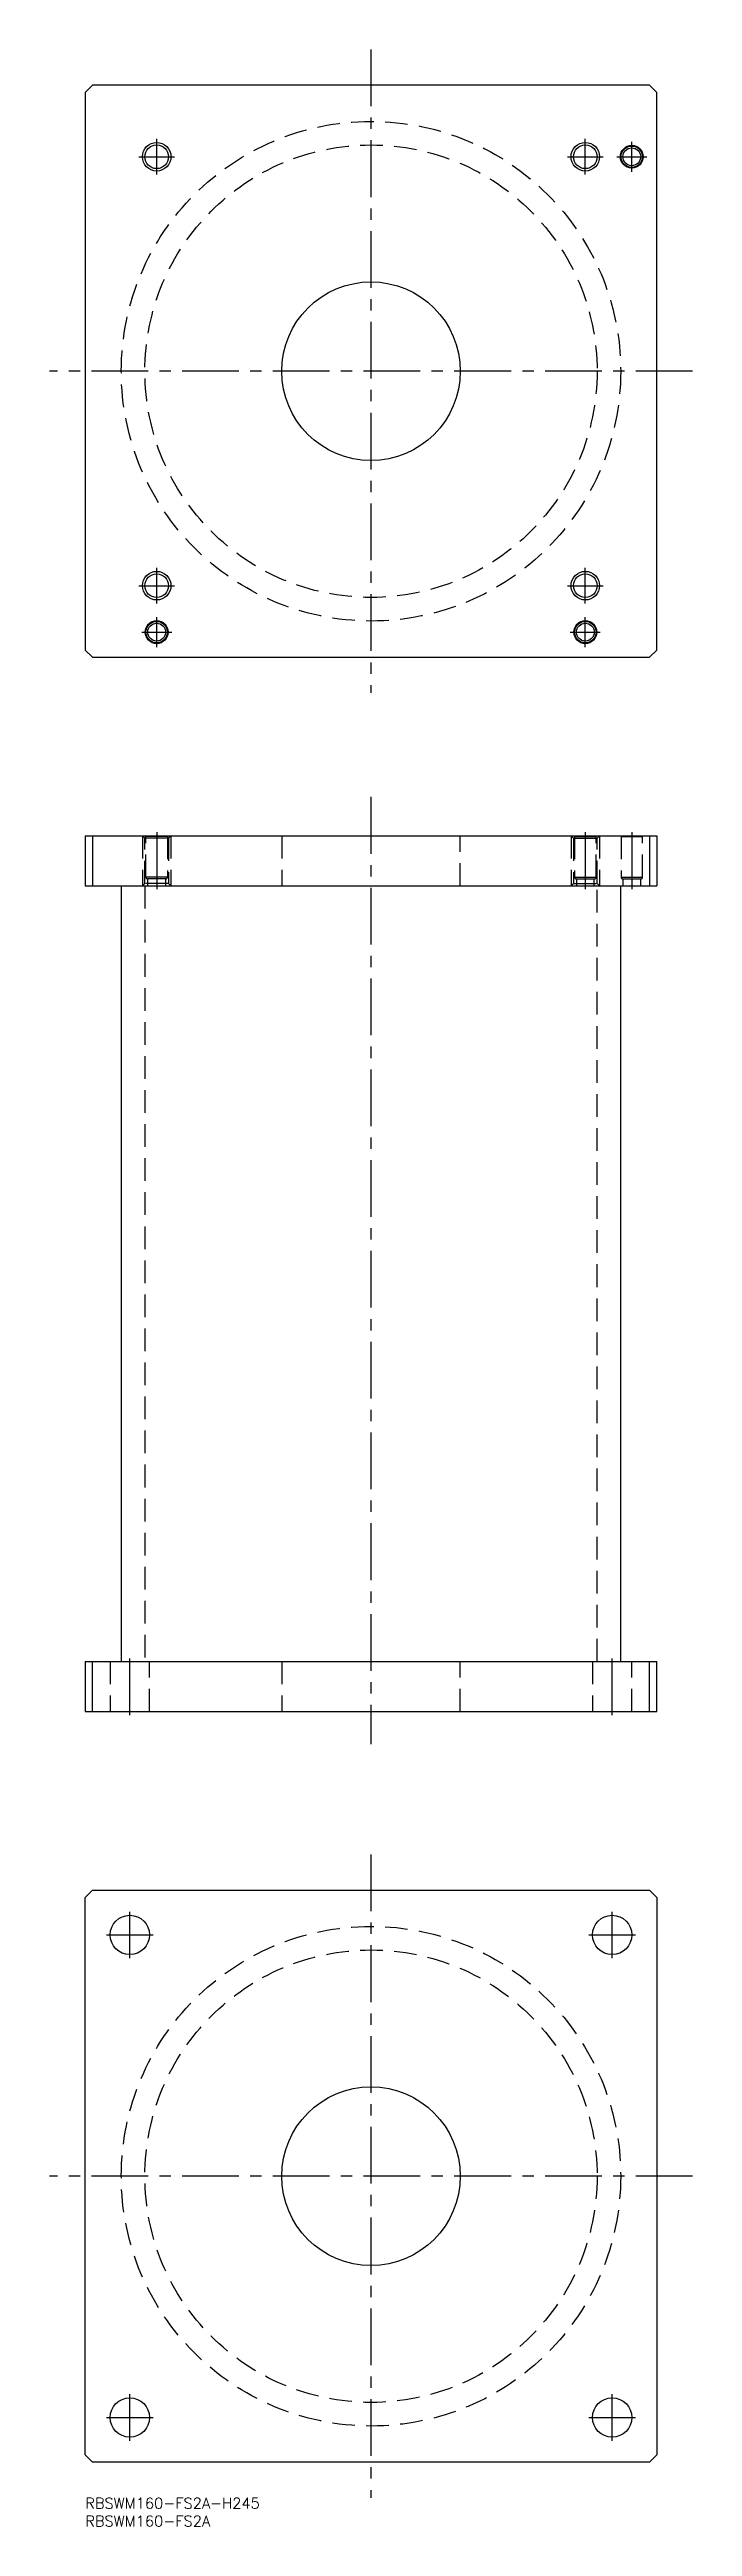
# Model space of a CAD drawing. Extents: x -10 to 170, y -8 to 685.
import ezdxf

# ---------------------------------------------------------------- set-up
doc = ezdxf.new("R2010")
doc.units = 0
doc.header["$LTSCALE"] = 0.5
doc.linetypes.add('CENTER', pattern=[50.8, 31.75, -6.35, 6.35, -6.35])
doc.linetypes.add('DASHED', pattern=[19.05, 12.7, -6.35])
for name, color, linetype in [('MSM_CENTER', 1, 'CENTER'), ('MSM_CONTINUOUS', 7, 'CONTINUOUS'), ('MSM_DASHED', 4, 'DASHED'), ('MSM_NARROW', 5, 'CONTINUOUS'), ('MSM_PART_NUMBER', 7, 'CONTINUOUS')]:
    doc.layers.add(name, color=color, linetype=linetype)
doc.styles.get("Standard").update_dxf_attribs({"font": 'txt.shx', "height": 3, "bigfont": 'bigfont.shx'})

msp = doc.modelspace()

# ---------------------------------------------------------------- linework, layer by layer
at = {"layer": 'MSM_CENTER'}
for p, q in [((80, 685), (80, 505)), ((20, 650), (20, 660)), ((140, 650), (140, 660)), ((153, 650.8), (153, 659.2)), ((15, 655), (25, 655)), ((135, 655), (145, 655)), ((148.8, 655), (157.2, 655)), ((170, 595), (-10, 595)), ((15, 535), (25, 535)), ((20, 530), (20, 540)), ((135, 535), (145, 535)), ((140, 530), (140, 540)), ((15.8, 522), (24.2, 522)), ((20, 517.8), (20, 526.2)), ((135.8, 522), (144.2, 522)), ((140, 517.8), (140, 526.2)), ((80, 475.8738), (80, 210.8738)), ((20, 466), (20, 450)), ((140, 466), (140, 450)), ((153, 466), (153, 450)), ((12.4749, 219), (12.4749, 235)), ((147.5251, 219), (147.5251, 235)), ((80, 180), (80, 0)), ((12.5, 151), (12.5, 164)), ((147.5, 151), (147.5, 164)), ((6, 157.5), (19, 157.5)), ((141, 157.5), (154, 157.5)), ((170, 90), (-10, 90)), ((12.5, 16), (12.5, 29)), ((147.5, 16), (147.5, 29)), ((6, 22.5), (19, 22.5)), ((141, 22.5), (154, 22.5))]:
    msp.add_line(p, q, dxfattribs=at)
at = {"layer": 'MSM_CONTINUOUS'}
for p, q in [((2, 675), (0, 673)), ((0, 673), (0, 517)), ((158, 675), (2, 675)), ((160, 673), (158, 675)), ((160, 517), (160, 673)), ((0, 517), (2, 515)), ((2, 515), (158, 515)), ((158, 515), (160, 517)), ((0, 465), (158, 465)), ((0, 465), (0, 451)), ((2, 465), (2, 451)), ((158, 465), (158, 451)), ((158, 465), (160, 465)), ((160, 465), (160, 451)), ((0, 451), (160, 451)), ((10.1, 451), (10.1, 234)), ((149.9, 234), (149.9, 451)), ((0, 234), (160, 234)), ((0, 234), (0, 220)), ((2, 220), (2, 234)), ((158, 220), (158, 234)), ((160, 220), (160, 234)), ((0, 220), (160, 220)), ((0, 168), (2, 170)), ((0, 12), (0, 168)), ((2, 170), (158, 170)), ((158, 170), (160, 168)), ((160, 168), (160, 12)), ((2, 10), (0, 12)), ((158, 10), (2, 10)), ((160, 12), (158, 10))]:
    msp.add_line(p, q, dxfattribs=at)
for centre, radius in [((20, 655), 3.3235), ((140, 655), 3.3235), ((153, 655), 3.2), ((153, 655), 3), ((153, 655), 2.5), ((80, 595), 25), ((20, 535), 3.3235), ((140, 535), 3.3235), ((20, 522), 3.2), ((20, 522), 3), ((20, 522), 2.5), ((140, 522), 3.2), ((140, 522), 3), ((140, 522), 2.5), ((12.5, 157.5), 5.5), ((147.5, 157.5), 5.5), ((80, 90), 25), ((12.5, 22.5), 5.5), ((147.5, 22.5), 5.5)]:
    msp.add_circle(centre, radius, dxfattribs=at)
at = {"layer": 'MSM_DASHED'}
for p, q in [((16.6765, 464.3235), (16, 465)), ((16, 465), (16, 451)), ((23.3235, 464.3235), (16.6765, 464.3235)), ((16.6765, 451.6765), (16.6765, 464.3235)), ((17, 464.8), (16.8, 465)), ((23, 464.8), (17, 464.8)), ((17, 453.4), (17, 464.8)), ((23.2, 465), (23, 464.8)), ((23, 464.8), (23, 453.4)), ((24, 465), (23.3235, 464.3235)), ((23.3235, 464.3235), (23.3235, 451.6765)), ((24, 465), (24, 451)), ((55, 465), (55, 451)), ((105, 451), (105, 465)), ((136, 465), (136.6765, 464.3235)), ((136, 465), (136, 451)), ((136.6765, 464.3235), (143.3235, 464.3235)), ((136.6765, 464.3235), (136.6765, 451.6765)), ((136.8, 465), (137, 464.8)), ((137, 464.8), (143, 464.8)), ((137, 464.8), (137, 453.4)), ((143, 464.8), (143.2, 465)), ((143, 453.4), (143, 464.8)), ((143.3235, 464.3235), (144, 465)), ((143.3235, 451.6765), (143.3235, 464.3235)), ((144, 465), (144, 451)), ((149.8, 465), (150, 464.8)), ((150, 464.8), (156, 464.8)), ((150, 464.8), (150, 453.4)), ((156, 464.8), (156.2, 465)), ((156, 453.4), (156, 464.8)), ((16, 451), (16.6765, 451.6765)), ((23.3235, 451.6765), (16.6765, 451.6765)), ((16.7, 451), (16.7, 234)), ((23, 453.4), (17, 453.4)), ((22.6, 453), (17.4, 453)), ((17.5, 451), (17.5, 453)), ((22.5, 453), (22.5, 451)), ((23.3235, 451.6765), (24, 451)), ((136.6765, 451.6765), (136, 451)), ((136.6765, 451.6765), (143.3235, 451.6765)), ((137, 453.4), (143, 453.4)), ((137.4, 453), (142.6, 453)), ((137.5, 453), (137.5, 451)), ((142.5, 451), (142.5, 453)), ((143.3, 234), (143.3, 451)), ((144, 451), (143.3235, 451.6765)), ((150, 453.4), (156, 453.4)), ((150.4, 453), (155.6, 453)), ((150.5, 453), (150.5, 451)), ((155.5, 451), (155.5, 453)), ((7, 234), (7, 220)), ((18, 220), (18, 234)), ((55, 234), (55, 220)), ((105, 220), (105, 234)), ((142, 234), (142, 220)), ((153, 220), (153, 234))]:
    msp.add_line(p, q, dxfattribs=at)
for centre, radius in [((80, 595), 69.9), ((80, 595), 63.3), ((80, 90), 69.9), ((80, 90), 63.3)]:
    msp.add_circle(centre, radius, dxfattribs=at)
for centre, start, end in [((17.4, 453.4), 180, 270), ((22.6, 453.4), 270, 0), ((137.4, 453.4), 180, 270), ((142.6, 453.4), 270, 0), ((150.4, 453.4), 180, 270), ((155.6, 453.4), 270, 0)]:
    msp.add_arc(centre, 0.4, start, end, dxfattribs=at)
at = {"layer": 'MSM_NARROW'}
for centre in [(20, 655), (140, 655), (20, 535), (140, 535)]:
    msp.add_circle(centre, 4, dxfattribs=at)

# ---------------------------------------------------------------- texts
at = {"layer": 'MSM_PART_NUMBER'}
for s, p in [('RBSWM160-FS2A-H245', (0, -3)), ('RBSWM160-FS2A', (0, -8))]:
    msp.add_text(s, height=3, dxfattribs=at).set_placement(p)

doc.saveas('drawing.dxf')
